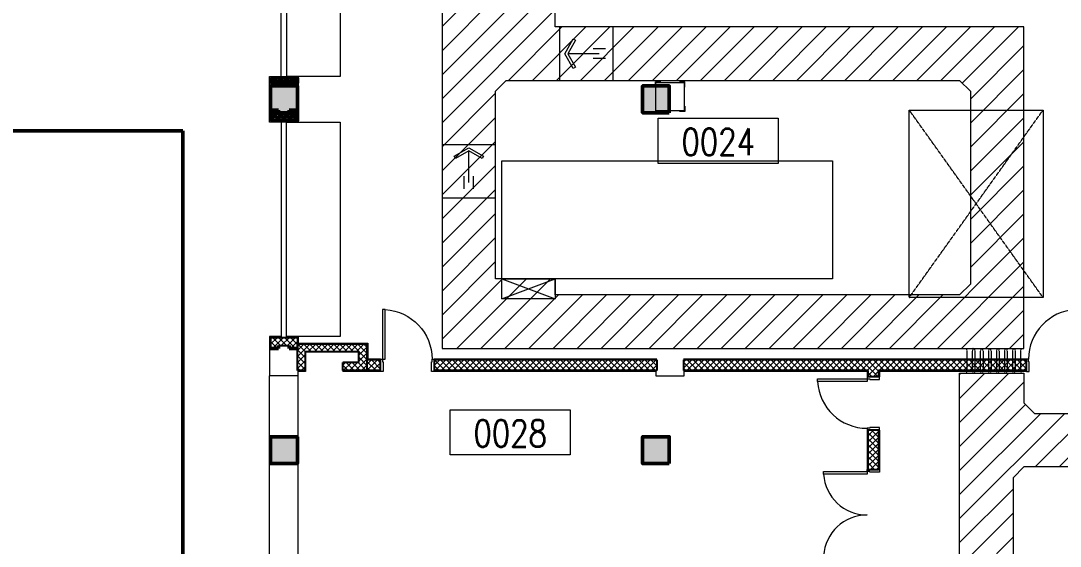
# Model space of a CAD drawing. Header units: inches. Extents: x 228171 to 360635, y 96017 to 200731.
# Drawn here: x 295828 to 315250, y 112837 to 122648 of the extents above; entities that cross this region are included whole.
import ezdxf
from ezdxf.enums import TextEntityAlignment as Align

# ---------------------------------------------------------------- set-up
doc = ezdxf.new("R2010")
doc.units = ezdxf.units.IN
doc.header["$MEASUREMENT"] = 0
doc.linetypes.add('Lower Floor$0$HIDDEN', pattern=[9.525, 6.35, -3.175])
for name, color, linetype, lineweight in [('COLUMN - Lower Floor$0$A-G26-M-Columns-Concrete', 251, 'Continuous', 50), ('COLUMN - Lower Floor$0$A-G262-H-Columns', 251, 'Continuous', 9), ('Lower Floor$0$A-G250-G-Walls-Low-Level', 251, 'Continuous', 15), ('Lower Floor$0$A-G250-H-Trench', 251, 'Continuous', 9), ('Lower Floor$0$A-G250-M-Trench', 251, 'Continuous', 9), ('Lower Floor$0$A-G250-M-Walls-Blockwork', 251, 'Continuous', 25), ('Lower Floor$0$A-G250-M-Walls-Louvred', 251, 'Continuous', 9), ('Lower Floor$0$A-G252-H-Internal-Walls', 251, 'Continuous', 9), ('Lower Floor$0$A-G312-M-Wall-Finish-Plaster', 7, 'Continuous', 15), ('Lower Floor$0$A-G322-M-Door', 251, 'Continuous', 15), ('Lower Floor$0$A-G52-M-Plinth', 251, 'Continuous', 9), ('Lower Floor$0$A-Z036-G-Void-Symbology', 251, 'Continuous', 9), ('Lower Floor$0$Z-Z001-S-Room-Name-Identification-250', 7, 'Continuous', 25)]:
    doc.layers.add(name, color=color, linetype=linetype, lineweight=lineweight)
doc.layers.add('Z-Z020-A-Xref', color=7, linetype='Continuous')
doc.styles.add('Lower Floor$0$Tag-RomanS', font='romans.shx', dxfattribs={"width": 0.8})
pattern_1 = [(45, (189220.63, 257263.14), (-224.5064, 224.5064), [])]
pattern_2 = [(45, (189220.635, 257263.144), (-56.1266, 56.1266), []), (135, (189220.635, 257263.144), (-56.1266, -56.1266), [])]

# ---------------------------------------------------------------- blocks, each defined once
blk = doc.blocks.new('COLUMN - Lower Floor')
at = {"layer": 'COLUMN - Lower Floor$0$A-G262-H-Columns'}
for points in [[(111775, -135831), (111275, -135831), (111275, -136331), (111775, -136331)], [(118725, -136331), (118725, -135831), (118225, -135831), (118225, -136331)], [(111775, -142382), (111275, -142382), (111275, -142882), (111775, -142882)], [(118725, -142882), (118725, -142382), (118225, -142382), (118225, -142882)]]:
    blk.add_hatch(color=256, dxfattribs=at).paths.add_polyline_path(points)
at = {"layer": 'COLUMN - Lower Floor$0$A-G26-M-Columns-Concrete'}
for points in [[(111775, -135831), (111275, -135831), (111275, -136331), (111775, -136331)], [(118725, -136331), (118725, -135831), (118225, -135831), (118225, -136331)], [(111775, -142382), (111275, -142382), (111275, -142882), (111775, -142882)]]:
    blk.add_lwpolyline(points, close=True, dxfattribs=at)
at = {"layer": 'COLUMN - Lower Floor$0$A-G26-M-Columns-Concrete', "elevation": 0}
blk.add_lwpolyline([(118725, -142882), (118725, -142382), (118225, -142382), (118225, -142882)], close=True, dxfattribs=at)
blk = doc.blocks.new('Lower Floor$0$tag-roomname')
at = {"linetype": 'Continuous', "lineweight": 15}
blk.add_lwpolyline([(-4.48, 3.381), (4.48, 3.381), (4.48, 0), (-4.48, 0)], close=True, dxfattribs=at)
at = {"lineweight": 25, "ltscale": 0.01, "style": 'Lower Floor$0$Tag-RomanS', "width": 0.8}
blk.add_attdef('ROOM_NO_2', text='', height=2, dxfattribs=at).set_placement((0, 1.612), align=Align.MIDDLE_CENTER)
at = {"linetype": 'ByBlock', "lineweight": 35, "ltscale": 0.01, "style": 'Lower Floor$0$Tag-RomanS', "width": 0.8, "flags": 1}
for tag, p in [('ROOM_NAME_1', (0, -2.288)), ('ROOM_NAME_2', (0, -5.744))]:
    blk.add_attdef(tag, text='', height=2.5, dxfattribs=at).set_placement(p, align=Align.MIDDLE_CENTER)
blk = doc.blocks.new('Lower Floor$0$d1000-230')
at = {"layer": 'Lower Floor$0$A-G322-M-Door'}
for p, q in [((-962, 180), (-962, 230)), ((-950, 180), (-962, 180)), ((-38, 180), (-50, 180))]:
    blk.add_line(p, q, dxfattribs=at)
blk.add_lwpolyline([(-88, 1154), (-38, 1154), (-38, 230), (-88, 230)], close=True, dxfattribs=at)
for points in [[(-962, 230), (-1000, 230), (-1000, 0), (-950, 0), (-950, 180)], [(-50, 180), (-50, 0), (0, 0), (0, 230), (-38, 230), (-38, 180)]]:
    blk.add_lwpolyline(points, dxfattribs=at)
blk.add_arc((-36, 229), 926, 93.2289, 179.9647, dxfattribs=at)
blk = doc.blocks.new('Lower Floor$0$d1700-230')
at = {"layer": 'Lower Floor$0$A-G322-M-Door'}
for points in [[(118932, -144096), (118932, -143284), (118882, -143284), (118882, -144096)], [(120456, -144096), (120456, -143284), (120506, -143284), (120506, -144096)], [(118894, -144146), (118882, -144146), (118882, -144096), (118844, -144096), (118844, -144326), (118894, -144326)], [(120494, -144146), (120506, -144146), (120506, -144096), (120544, -144096), (120544, -144326), (120494, -144326)]]:
    blk.add_lwpolyline(points, close=True, dxfattribs=at)
for centre, start, end in [((118879, -144097), 0.0792, 86.2819), ((120509, -144097), 93.7181, 179.9208)]:
    blk.add_arc(centre, 815, start, end, dxfattribs=at)

msp = doc.modelspace()

# ---------------------------------------------------------------- hatches: boundary and pattern name
at = {"layer": 'Lower Floor$0$A-G250-H-Trench'}
h = msp.add_hatch(dxfattribs=at)
h.set_pattern_fill('LINE', color=256, scale=100, angle=45, style=0)
h.set_pattern_definition(pattern_1)
h.paths.add_polyline_path([(305815.7, 122534.2), (305815.7, 123134.2), (304815.7, 123134.2), (304815.7, 125334.2), (303699.1, 125334.2), (303699.1, 116531), (313170.7, 116531), (313170.7, 116531), (314570.7, 116531), (314570.7, 117531), (314570.7, 122534.2), (305815.7, 122534.2)])
h.paths.add_polyline_path([(313370.7, 117531), (305815.7, 117531), (305815.7, 117831), (304699.1, 117831), (304699.1, 121334.2), (304899.1, 121534.2), (313370.7, 121534.2), (313570.7, 121334.2), (313570.7, 117731)], flags=16)
h = msp.add_hatch(dxfattribs=at)
h.set_pattern_fill('LINE', color=256, scale=100, angle=45, style=0)
h.set_pattern_definition(pattern_1)
h.paths.add_polyline_path([(319570.7, 109461.5), (314370.7, 109461.5), (314370.7, 104216), (313370.7, 104216), (313370.7, 107621.1), (313120.7, 107871.1), (311920.7, 107871.1), (311920.7, 108671.1), (313120.7, 108671.1), (313370.7, 108921.1), (313372.7, 109216), (314370.7, 109216), (313370.7, 109216), (313370.7, 109461.5), (311920.7, 109461.5), (311920.7, 110461.5), (313170.7, 110461.5), (313370.7, 110661.5), (313370.7, 116066), (314570.7, 116066), (314570.7, 115516), (314770.7, 115316), (320770.7, 115316), (320770.7, 114316), (314570.7, 114316), (314370.7, 114116), (314370.7, 110661.5), (314570.7, 110461.5), (319570.7, 110461.5), (319570.7, 111416), (320570.7, 111416), (320570.7, 104216), (319570.7, 104216)])
at = {"layer": 'Lower Floor$0$A-G252-H-Internal-Walls', "lineweight": 50}
h = msp.add_hatch(dxfattribs=at)
h.set_pattern_fill('ANSI37', color=256, scale=25, style=0)
h.set_pattern_definition(pattern_2)
h.paths.add_polyline_path([(300995.7, 121481), (300995.7, 121585.6), (300795.7, 121585.6), (300795.7, 121585.6), (300695.7, 121585.6), (300695.7, 121585.6), (300495.7, 121585.6), (300495.7, 121481), (300645.7, 121481)])
h = msp.add_hatch(dxfattribs=at)
h.set_pattern_fill('ANSI37', color=256, scale=25, style=0)
h.set_pattern_definition(pattern_2)
h.paths.add_polyline_path([(300845.7, 120929.6), (300645.7, 120929.6), (300645.7, 120981), (300495.7, 120981), (300495.7, 120779.6), (300695.7, 120779.6), (300695.7, 120779.6), (300795.7, 120779.6), (300795.7, 120779.6), (300795.7, 120779.6), (300995.7, 120779.6), (300995.7, 120981), (300845.7, 120981)])
at = {"layer": 'Lower Floor$0$A-G252-H-Internal-Walls'}
h = msp.add_hatch(dxfattribs=at)
h.set_pattern_fill('ANSI37', color=256, scale=25, style=0)
h.set_pattern_definition([(45, (189220.635, 257118.144), (-56.1266, 56.1266), []), (135, (189220.635, 257118.144), (-56.1266, -56.1266), [])])
h.paths.add_polyline_path([(300995.7, 116531), (300995.7, 116735.6), (300495.7, 116735.6), (300495.7, 116531), (300645.7, 116531), (300645.7, 116585.6), (300845.7, 116585.6), (300845.7, 116531)])
h = msp.add_hatch(dxfattribs=at)
h.set_pattern_fill('ANSI37', color=256, scale=25, style=0)
h.set_pattern_definition([(45, (187850.635, 257263.144), (-56.1266, 56.1266), []), (135, (187850.635, 257263.144), (-56.1266, -56.1266), [])])
h.paths.add_polyline_path([(300995.7, 116116), (301145.7, 116116), (301145.7, 116466), (302145.7, 116466), (302145.7, 116266), (301845.7, 116266), (301845.7, 116116), (302295.7, 116116), (302295.7, 116616), (300995.7, 116616)])
h = msp.add_hatch(dxfattribs=at)
h.set_pattern_fill('ANSI37', color=256, scale=25, style=0)
h.set_pattern_definition([(45, (190520.63, 257248.145), (-56.1266, 56.1266), []), (135, (190520.63, 257248.145), (-56.1266, -56.1266), [])])
h.paths.add_polyline_path([(302550.7, 116316), (302295.7, 116316), (302295.7, 116116), (302550.7, 116116)])
h = msp.add_hatch(dxfattribs=at)
h.set_pattern_fill('ANSI37', color=256, scale=25, style=0)
h.set_pattern_definition([(45, (189220.635, 257705.275), (-56.1266, 56.1266), []), (135, (189220.635, 257705.275), (-56.1266, -56.1266), [])])
h.paths.add_polyline_path([(307710.7, 116116), (307710.7, 116316), (303550.7, 116316), (303550.7, 116116)])
h = msp.add_hatch(dxfattribs=at)
h.set_pattern_fill('ANSI37', color=256, scale=25, style=0)
h.set_pattern_definition(pattern_2)
h.paths.add_polyline_path([(314620.7, 116316), (308210.7, 116316), (308210.7, 116116), (311655.7, 116116), (311655.7, 116001), (311855.7, 116001), (311855.7, 116116), (314620.7, 116116)])
h = msp.add_hatch(dxfattribs=at)
h.set_pattern_fill('ANSI37', color=256, scale=25, style=0)
h.set_pattern_definition(pattern_2)
h.paths.add_polyline_path([(311655.7, 114271), (311855.7, 114271), (311855.7, 115001), (311655.7, 115001)])

# ---------------------------------------------------------------- linework, layer by layer
at = {"layer": 'Lower Floor$0$A-G250-G-Walls-Low-Level', "lineweight": 50}
for p, q in [((293624.2, 120595.7), (297735.9, 120595.7)), ((293740, 120595.7), (298854.2, 120595.7)), ((298854.2, 96931), (298854.2, 120595.7))]:
    msp.add_line(p, q, dxfattribs=at)
at = {"layer": 'Lower Floor$0$A-G250-M-Trench'}
for p, q in [((305899.1, 121534.2), (305899.1, 122534.2)), ((306899.1, 121534.2), (306899.1, 122534.2)), ((306638.1, 122034.2), (306049, 122034.2)), ((306754.6, 122122.2), (306521.6, 122122.2)), ((306754.6, 121946.2), (306521.6, 121946.2)), ((304699.1, 120334.2), (303699.1, 120334.2)), ((304199.1, 119628.2), (304199.1, 120217.4)), ((304111.1, 119511.7), (304111.1, 119744.7)), ((304287.1, 119511.7), (304287.1, 119744.7)), ((304699.1, 119334.2), (303699.1, 119334.2))]:
    msp.add_line(p, q, dxfattribs=at)
at = {"layer": 'Lower Floor$0$A-G250-M-Trench', "ltscale": 0.04, "elevation": 0}
for points in [[(305815.7, 122534.2), (305815.7, 123134.2), (304815.7, 123134.2), (304815.7, 125334.2), (303699.1, 125334.2), (303699.1, 116531), (313170.7, 116531), (313170.7, 116531), (314570.7, 116531), (314570.7, 117531), (314570.7, 122534.2), (305815.7, 122534.2)], [(313370.7, 117531), (305815.7, 117531), (305815.7, 117831), (304699.1, 117831), (304699.1, 121334.2), (304899.1, 121534.2), (313370.7, 121534.2), (313570.7, 121334.2), (313570.7, 117731)]]:
    msp.add_lwpolyline(points, close=True, dxfattribs=at)
at = {"layer": 'Lower Floor$0$A-G250-M-Trench', "elevation": 0}
for points in [[(306148.6, 122309.3), (306192, 122284.5), (306049, 122034.2), (306192, 121783.9), (306148.6, 121759.1), (305991.4, 122034.2), (306148.6, 122309.3)], [(304474.2, 120117.7), (304449.4, 120074.3), (304199.1, 120217.4), (303948.8, 120074.3), (303924, 120117.7), (304199.1, 120274.9), (304474.2, 120117.7)]]:
    msp.add_lwpolyline(points, dxfattribs=at)
at = {"layer": 'Lower Floor$0$A-G250-M-Trench', "ltscale": 0.04}
msp.add_lwpolyline([(304815.7, 117459.1), (305815.7, 117831), (304815.7, 117831), (305815.7, 117459.1)], dxfattribs=at)
msp.add_lwpolyline([(304815.7, 117459.1), (304815.7, 117831), (305815.7, 117831), (305815.7, 117459.1)], close=True, dxfattribs=at)
at = {"layer": 'Lower Floor$0$A-G250-M-Trench', "linetype": 'Lower Floor$0$HIDDEN', "ltscale": 0.02, "elevation": 0}
for points in [[(313493.9, 116531), (313507.3, 116481), (313507.3, 116116), (313493.9, 116066)], [(313620.7, 116531), (313607.3, 116481), (313607.3, 116116), (313620.7, 116066)], [(313643.9, 116531), (313657.3, 116481), (313657.3, 116116), (313643.9, 116066)], [(313770.7, 116531), (313757.3, 116481), (313757.3, 116116), (313770.7, 116066)], [(313793.9, 116531), (313807.3, 116481), (313807.3, 116116), (313793.9, 116066)], [(313920.7, 116531), (313907.3, 116481), (313907.3, 116116), (313920.7, 116066)], [(313943.9, 116531), (313957.3, 116481), (313957.3, 116116), (313943.9, 116066)], [(314070.7, 116531), (314057.3, 116481), (314057.3, 116116), (314070.7, 116066)], [(314093.9, 116531), (314107.3, 116481), (314107.3, 116116), (314093.9, 116066)], [(314220.7, 116531), (314207.3, 116481), (314207.3, 116116), (314220.7, 116066)], [(314243.9, 116531), (314257.3, 116481), (314257.3, 116116), (314243.9, 116066)], [(314370.7, 116531), (314357.3, 116481), (314357.3, 116116), (314370.7, 116066)], [(314393.9, 116531), (314407.3, 116481), (314407.3, 116116), (314393.9, 116066)], [(314520.7, 116531), (314507.3, 116481), (314507.3, 116116), (314520.7, 116066)]]:
    msp.add_lwpolyline(points, dxfattribs=at)
at = {"layer": 'Lower Floor$0$A-G250-M-Trench', "ltscale": 0.04, "elevation": 0}
for points in [[(319570.7, 109461.5), (314370.7, 109461.5), (314370.7, 104216), (313370.7, 104216), (313370.7, 107621.1), (313120.7, 107871.1), (311920.7, 107871.1), (311920.7, 108671.1), (313120.7, 108671.1), (313370.7, 108921.1), (313372.7, 109216), (314370.7, 109216), (313370.7, 109216), (313370.7, 109461.5), (311920.7, 109461.5), (311920.7, 110461.5), (313170.7, 110461.5), (313370.7, 110661.5), (313370.7, 116066), (314570.7, 116066), (314570.7, 115516), (314770.7, 115316), (320770.7, 115316)], [(320770.7, 114316), (314570.7, 114316), (314370.7, 114116), (314370.7, 110661.5), (314570.7, 110461.5), (319570.7, 110461.5)]]:
    msp.add_lwpolyline(points, dxfattribs=at)
at = {"layer": 'Lower Floor$0$A-G250-M-Walls-Blockwork', "lineweight": 50}
for p, q in [((300495.7, 121481), (300495.7, 121585.6)), ((300495.7, 121585.6), (300995.7, 121585.6)), ((300995.7, 121585.6), (300995.7, 121481)), ((300995.7, 121481), (300495.7, 121481)), ((300645.7, 120981), (300495.7, 120981)), ((300495.7, 120981), (300495.7, 120779.6)), ((300645.7, 120981), (300645.7, 120929.6)), ((300645.7, 120929.6), (300845.7, 120929.6)), ((300995.7, 120981), (300845.7, 120981)), ((300845.7, 120929.6), (300845.7, 120981)), ((300995.7, 120779.6), (300995.7, 120981)), ((300495.7, 120779.6), (300995.7, 120779.6)), ((300645.7, 116531), (300495.7, 116531)), ((300645.7, 116585.6), (300645.7, 116531)), ((300845.7, 116531), (300845.7, 116585.6)), ((300995.7, 116531), (300845.7, 116531))]:
    msp.add_line(p, q, dxfattribs=at)
at = {"layer": 'Lower Floor$0$A-G250-M-Walls-Blockwork'}
for p, q in [((300495.7, 116735.6), (300995.7, 116735.6)), ((300495.7, 116735.6), (300495.7, 116531)), ((300995.7, 116735.6), (300995.7, 116531)), ((300645.7, 116585.6), (300845.7, 116585.6)), ((300995.7, 116116), (300995.7, 116616)), ((300995.7, 116616), (302295.7, 116616)), ((302295.7, 116616), (302295.7, 116116)), ((301145.7, 116116), (301145.7, 116466)), ((302145.7, 116466), (301145.7, 116466)), ((302145.7, 116266), (302145.7, 116466)), ((301845.7, 116116), (301845.7, 116266)), ((302145.7, 116266), (301845.7, 116266)), ((302550.7, 116316), (302295.7, 116316)), ((302295.7, 116316), (302295.7, 116116)), ((302550.7, 116116), (302550.7, 116316)), ((307710.7, 116316), (303550.7, 116316)), ((303550.7, 116316), (303550.7, 116116)), ((307710.7, 116316), (307710.7, 116116)), ((314620.7, 116316), (308210.7, 116316)), ((308210.7, 116316), (308210.7, 116116)), ((314620.7, 116116, 0), (314620.7, 116317.2)), ((301145.7, 116116), (300995.7, 116116)), ((302295.7, 116116), (301845.7, 116116)), ((302550.7, 116116), (302295.7, 116116)), ((307710.7, 116116), (303550.7, 116116)), ((311655.7, 116116), (308210.7, 116116)), ((311655.7, 116116), (311655.7, 116001)), ((311855.7, 116001), (311655.7, 116001)), ((314620.7, 116116), (311855.7, 116116)), ((311855.7, 116116), (311855.7, 116001)), ((311655.7, 115001), (311655.7, 114271)), ((311855.7, 115001), (311655.7, 115001)), ((311855.7, 115001), (311855.7, 114271)), ((311655.7, 114271), (311855.7, 114271))]:
    msp.add_line(p, q, dxfattribs=at)
msp.add_lwpolyline([(300795.7, 121585.6), (300695.7, 121585.6)], dxfattribs=at)
at = {"layer": 'Lower Floor$0$A-G250-M-Walls-Blockwork', "elevation": 0}
msp.add_lwpolyline([(300795.7, 120779.6), (300695.7, 120779.6)], dxfattribs=at)
at = {"layer": 'Lower Floor$0$A-G250-M-Walls-Louvred'}
for p, q in [((301795.7, 125605.6), (301795.7, 121605.6)), ((301795.7, 121605.6), (300795.7, 121605.6)), ((300795.7, 120755.6), (301795.7, 120755.6)), ((301795.7, 120755.6), (301795.7, 116755.6)), ((301795.7, 116755.6), (300795.7, 116755.6))]:
    msp.add_line(p, q, dxfattribs=at)
for points in [[(300695.7, 121585.6), (300695.7, 125625.6), (300795.7, 125625.6), (300795.7, 121585.6), (300695.7, 121585.6)], [(300695.7, 120779.6), (300695.7, 116735.6), (300795.7, 116735.6), (300795.7, 120779.6), (300695.7, 120779.6)]]:
    msp.add_lwpolyline(points, dxfattribs=at)
at = {"layer": 'Lower Floor$0$A-G312-M-Wall-Finish-Plaster'}
for p, q in [((300695.7, 121605.6), (300695.7, 121585.6)), ((300795.7, 121600.6), (300795.7, 121585.6)), ((300695.7, 120779.6), (300695.7, 120755.6)), ((300795.7, 120760.6), (300795.7, 120779.6)), ((300695.7, 116755.6), (300475.7, 116755.6)), ((300475.7, 116755.6), (300475.7, 116016)), ((300695.7, 116755.6), (300695.7, 116735.6)), ((300795.7, 116750.6), (300795.7, 116735.6)), ((301010.7, 116750.6), (300795.7, 116750.6)), ((301010.7, 116750.6), (301010.7, 116631)), ((301010.7, 116631), (302310.7, 116631)), ((302310.7, 116631), (302310.7, 116331)), ((302550.7, 116331), (302310.7, 116331)), ((302550.7, 116316), (302550.7, 116331)), ((307710.7, 116331), (303550.7, 116331)), ((303550.7, 116316), (303550.7, 116331)), ((314620.7, 116331), (308210.7, 116331)), ((314620.7, 116316), (314620.7, 116331)), ((301010.7, 116016), (300475.7, 116016)), ((301145.7, 116101), (301010.7, 116101)), ((301010.7, 116016), (301010.7, 116101)), ((301145.7, 116116), (301145.7, 116101)), ((301845.7, 116116), (301845.7, 116101)), ((301845.7, 116116), (301845.7, 116101)), ((302550.7, 116101), (301845.7, 116101)), ((302550.7, 116116), (302550.7, 116101)), ((303550.7, 116116), (303550.7, 116101)), ((307695.7, 116101), (303550.7, 116101)), ((311640.7, 116101), (308225.7, 116101)), ((311640.7, 116101), (311640.7, 116001)), ((311655.7, 116001), (311640.7, 116001)), ((311855.7, 116001), (311870.7, 116001)), ((311870.7, 116101), (311870.7, 116001)), ((314620.7, 116101), (311870.7, 116101)), ((314620.7, 116116, 0), (314620.7, 116101)), ((311655.7, 115001), (311640.7, 115001)), ((311640.7, 115001), (311640.7, 114271)), ((311655.7, 115001), (311640.7, 115001)), ((311655.7, 115001), (311640.7, 115001)), ((311870.7, 115001, 0), (311855.7, 115001, 0)), ((311870.7, 115001, 0), (311855.7, 115001, 0)), ((311855.7, 115001), (311870.7, 115001)), ((311870.7, 115001), (311870.7, 114271)), ((311655.7, 114271), (311640.7, 114271)), ((311855.7, 114271), (311870.7, 114271))]:
    msp.add_line(p, q, dxfattribs=at)
for points in [[(300695.7, 120755.6), (300475.7, 120755.6), (300475.7, 121605.6), (300695.7, 121605.6)], [(300795.7, 121600.6), (301010.7, 121600.6), (301010.7, 120760.6), (300795.7, 120760.6)], [(307685.7, 121406), (307685.7, 121506), (307785.7, 121506)], [(308235.7, 121406), (308235.7, 121506), (308135.7, 121506)], [(307685.7, 121056), (307685.7, 120956), (307785.7, 120956)], [(308235.7, 121056), (308235.7, 120956), (308135.7, 120956)]]:
    msp.add_lwpolyline(points, dxfattribs=at)
msp.add_lwpolyline([(307695.7, 121496), (308225.7, 121496), (308225.7, 120966), (307695.7, 120966)], close=True, dxfattribs=at)
at = {"layer": 'Lower Floor$0$A-G312-M-Wall-Finish-Plaster', "elevation": 0}
msp.add_lwpolyline([(307695.7, 116101), (307695.7, 116016), (308225.7, 116016), (308225.7, 116101)], dxfattribs=at)
at = {"layer": 'Lower Floor$0$A-G322-M-Door', "linetype": 'Lower Floor$0$HIDDEN', "ltscale": 0.04}
msp.add_lwpolyline([(300475.7, 111001.5), (300475.7, 116016)], dxfattribs=at)
at = {"layer": 'Lower Floor$0$A-G322-M-Door', "linetype": 'Lower Floor$0$HIDDEN', "ltscale": 0.04, "elevation": 0}
msp.add_lwpolyline([(301010.7, 111001.5), (301010.7, 116016)], dxfattribs=at)
msp.add_lwpolyline([(301010.7, 111001.5), (301010.7, 116016)], dxfattribs=at)
at = {"layer": 'Lower Floor$0$A-G52-M-Plinth', "linetype": 'Continuous', "ltscale": 0.1}
msp.add_lwpolyline([(304815.7, 117831), (304815.7, 120031), (310995.7, 120031), (310995.7, 117831)], close=True, dxfattribs=at)
at = {"layer": 'Lower Floor$0$A-Z036-G-Void-Symbology', "linetype": 'Lower Floor$0$HIDDEN', "ltscale": 0.04}
for p, q in [((314929.1, 117481), (312429.1, 120981)), ((312429.1, 117481), (314929.1, 120981))]:
    msp.add_line(p, q, dxfattribs=at)
msp.add_lwpolyline([(312429.1, 117481), (312429.1, 120981), (314929.1, 120981), (314929.1, 117481)], close=True, dxfattribs=at)

# ---------------------------------------------------------------- block references
at = {"layer": 'Lower Floor$0$A-G322-M-Door', "xscale": -1}
msp.add_blockref('Lower Floor$0$d1000-230', (302550.7, 116101), dxfattribs=at)
at = {"layer": 'Lower Floor$0$A-G322-M-Door'}
msp.add_blockref('Lower Floor$0$d1000-230', (315620.7, 116101), dxfattribs=at)
at = {"layer": 'Lower Floor$0$A-G322-M-Door', "rotation": 90}
for name, p in [('Lower Floor$0$d1000-230', (311870.7, 116001)), ('Lower Floor$0$d1700-230', (167545, -6272.7))]:
    msp.add_blockref(name, p, dxfattribs=at)
at = {"layer": 'Lower Floor$0$Z-Z001-S-Room-Name-Identification-250', "xscale": 250, "yscale": 250, "zscale": 250}
for p, values in [((308860.5, 119983.1), {'ROOM_NO_2': '0024'}), ((304973.4, 114540.1), {'ROOM_NO_2': '0028'})]:
    msp.add_blockref('Lower Floor$0$tag-roomname', p, dxfattribs=at).add_auto_attribs(values)
at = {"layer": 'Z-Z020-A-Xref'}
msp.add_blockref('COLUMN - Lower Floor', (189220.6, 257263.1), dxfattribs=at)

doc.saveas('drawing.dxf')
